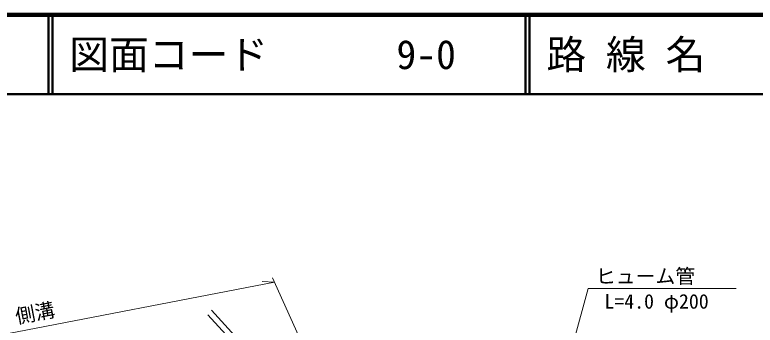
# Model space of a CAD drawing. Units: millimetres, scale not verified. Extents: x 40000 to 680000, y 20000 to 380000.
# Drawn here: x 113525 to 206644, y 340934 to 380000 of the extents above; entities that cross this region are included whole.
import ezdxf
from ezdxf.enums import TextEntityAlignment as Align

# ---------------------------------------------------------------- set-up
doc = ezdxf.new("R2010")
doc.units = ezdxf.units.MM
doc.header["$LTSCALE"] = 1000
for name, color, linetype, lineweight in [('M-BGD', 7, 'Continuous', 13), ('M-STR-HTXT', 7, 'Continuous', 13), ('M-TTL', 2, 'Continuous', 140), ('M-TTL-LINE', 7, 'Continuous', 50)]:
    doc.layers.add(name, color=color, linetype=linetype, lineweight=lineweight)
doc.layers.add('M-TTL-TXT', color=7, linetype='Continuous')
doc.styles.add('ＭＳ ゴシック', font='')
doc.styles.get('ＭＳ ゴシック').set_extended_font_data('MS Gothic')

msp = doc.modelspace()

# ---------------------------------------------------------------- linework, layer by layer
at = {"layer": 'M-BGD'}
for points in [[(138245, 342830), (157379, 321748), (157295, 321070), (156617, 320478), (154077, 319377), (147643, 316160), (142901, 313535), (140446, 312180), (137652, 310233), (130201, 306169), (106410, 292030), (96758, 294062), (92694, 294824), (89900, 295162), (85497, 295501), (78639, 295755), (72543, 295755), (69580, 295924), (67633, 296263), (64077, 298126)], [(137821, 342237), (156448, 321832), (156363, 321155), (156617, 320478)]]:
    msp.add_lwpolyline(points, dxfattribs=at)
at = {"layer": 'M-STR-HTXT'}
for p, q in [((146171, 346339), (144627, 346424)), ((154017, 328996), (145919, 346894)), ((86173, 334793), (146171, 346339)), ((179672, 323724), (185632, 345557)), ((185632, 345557), (204240, 345557))]:
    msp.add_line(p, q, dxfattribs=at)
at = {"layer": 'M-TTL'}
msp.add_line((680000, 380000), (40000, 380000), dxfattribs=at)
at = {"layer": 'M-TTL-LINE'}
for p, q in [((117750, 380000), (117750, 370000)), ((118250, 380000), (118250, 370000)), ((177750, 380000), (177750, 370000)), ((178250, 380000), (178250, 370000)), ((40000, 370000), (680000, 370000))]:
    msp.add_line(p, q, dxfattribs=at)

# ---------------------------------------------------------------- texts
at = {"layer": 'M-STR-HTXT', "style": 'ＭＳ ゴシック'}
for s, p in [('ヒューム管', (186599, 345633)), ('L=4.0 φ200', (187681, 342466))]:
    msp.add_text(s, height=1833, dxfattribs=at).set_placement(p, align=Align.BOTTOM_LEFT)
msp.add_text('側溝', height=1833, rotation=10.893, dxfattribs=at).set_placement((113881, 340559), align=Align.BOTTOM_LEFT)
at = {"layer": 'M-TTL-TXT', "style": 'ＭＳ ゴシック'}
for s, p in [('路 線 名', (180380, 375000)), ('図面コード', (120380, 375000)), ('9-0', (161521, 375000))]:
    msp.add_text(s, height=3666, dxfattribs=at).set_placement(p, align=Align.MIDDLE_LEFT)

doc.saveas('drawing.dxf')
